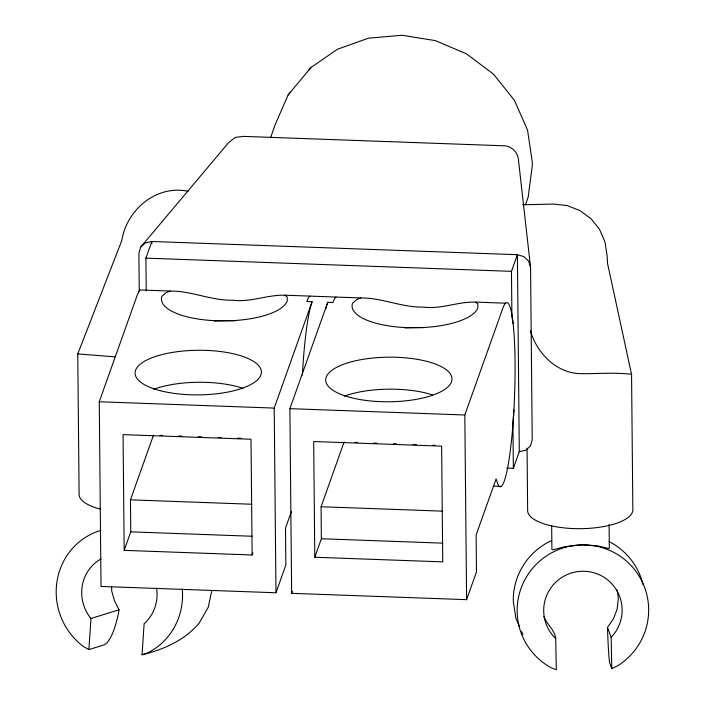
<?xml version="1.0" encoding="UTF-8"?>
<svg xmlns="http://www.w3.org/2000/svg" width="705" height="705" viewBox="0 0 705 705"><rect width="100%" height="100%" fill="white"/><g stroke="black" fill="none" stroke-linecap="round" stroke-linejoin="round"><path stroke-width="1.06" d="M111.628 587.239L111.707 590.975L114.492 600.845L119.03 609.772L118.114 614.945A52.637 14.311 -84.4 0 1 103.626 645.013L88.9 649.587L90.963 618.479A39.251 37.532 72.8 0 1 100.877 559.003M211.852 590.552L208.195 607.349L199.251 622.973C184.798 640.316 163.569 649.649 142.066 654.769L144.128 623.669A39.251 37.532 72.8 0 0 156.528 588.014M513.919 409.869L512.932 423.555L513.355 468.34L506.772 468.102M519.1 451.685L525.71 450.275L530.504 445.939L532.222 439.849L530.574 267.486L518.386 159.26C517.655 151.681 510.746 145.503 503.114 145.768L243.533 136.382L235.285 137.422L228.438 142.798L140.603 247.235L138.894 253.324L139.264 291.747M146.217 290.901L145.9 258.136L151.831 241.489L517.399 254.699L519.285 451.693L513.355 468.34M291.412 511.486L285.499 528.089L285.851 565.022L275.972 592.773L101.026 586.445L99.255 401.771L137.131 295.413A92.117 11.069 -87.9 0 1 140.136 289.975L170.161 291.059C191.54 290.848 211.244 300.7 232.738 300.207C250.689 302.56 267.38 294.611 285.067 295.21L360.775 297.951C382.154 297.739 401.868 307.591 423.352 307.098C441.304 309.451 457.994 301.502 475.69 302.101L505.705 303.194M252.857 552.932L252.126 554.985L124.177 550.358L130.76 531.861L130.451 499.854L153.505 435.117M270.535 137.739L275.329 124.274L288.089 95.052L310.826 67.636L337.404 49.244L368.451 38.193L401.859 35.25L435.346 40.608L466.631 53.915L493.579 74.245L514.359 100.225L527.551 130.081L532.249 161.78L532.31 165.419L528.168 197.127L525.586 204.371M275.972 592.773L274.21 408.089L312.077 301.74L306.86 301.546A92.117 11.069 -87.9 0 1 309.865 296.109M466.595 599.664L464.824 414.989L502.7 308.631A92.117 11.069 -87.9 0 1 514.87 385.855A92.117 11.069 -87.9 0 1 498.47 485.63L496.073 478.959L476.122 534.98L476.474 571.914L466.595 599.664L291.641 593.337L289.878 408.662L327.746 302.304L332.971 302.498A92.117 11.069 -87.9 0 1 335.977 297.052M314.791 557.25L313.681 441.524L441.63 446.15L442.74 561.876L314.791 557.25L321.374 538.752L321.075 506.745L344.119 442.009M291.641 593.337L292.372 591.284M513.09 323.692L511.9 316.131L511.469 271.346L517.399 254.699M99.934 508.957A52.637 18.586 -0.5 0 1 79.101 493.756L77.761 353.928L121.815 240.502C126.671 209.79 156.44 184.419 188.217 191.337M611.773 668.49L611.173 637.294A39.251 39.039 -20.5 0 0 610.116 582.066A39.251 39.039 -20.5 0 0 554.65 583.326A39.251 39.039 -20.5 0 0 555.707 638.554L556.307 669.75L551.134 667.75A65.803 65.433 -20.5 0 1 531.737 569.367A65.803 65.433 -20.5 0 1 632.464 567.084A65.803 65.433 -20.5 0 1 616.875 666.251L611.773 668.49L609.834 663.317A52.637 1.833 88.7 0 1 607.657 632.649L607.481 627.432L613.438 618.884L617.131 609.252L618.259 599.065A39.251 39.039 -20.5 0 0 616.99 589.962M288.089 95.052L290.531 92.135M308.596 70.306L310.826 67.636M140.603 247.235L145.406 242.899L152.007 241.489M170.161 291.059L166.133 292.654L161.938 296.312A63.168 22.304 -0.5 0 0 216.699 320.775A63.168 22.304 -0.5 0 0 287.27 300.841L287.199 297.034L285.067 295.21M360.775 297.951L356.756 299.546L352.553 303.203A63.168 22.304 -0.5 0 0 407.323 327.666A63.168 22.304 -0.5 0 0 477.893 307.732L477.823 303.925L475.69 302.101M142.066 654.769L147.133 653.138A65.803 62.912 72.8 0 0 182.251 588.975M90.963 618.479L119.03 609.772M77.761 353.928L115.109 356.845M522.713 204.767L553.39 204.071L567.04 205.543L579.818 210.487L590.878 218.568L599.444 229.222L604.943 241.736L607.128 256.021L607.569 263.591L631.557 374.337L632.843 508.895A52.637 18.586 -0.5 0 1 582.383 528.644A52.637 18.586 -0.5 0 1 527.657 511.284L527.058 448.248M145.9 258.136L511.469 271.346M99.255 401.771L274.21 408.089M289.878 408.662L464.824 414.989M160.07 435.355L162.256 435.434M178.656 436.025L181.934 436.139M198.343 436.739L201.621 436.853M218.03 437.444L221.308 437.567M237.708 438.157L240.987 438.281M355.056 442.405L357.241 442.484M373.65 443.075L376.928 443.189M393.337 443.789L396.615 443.903M413.015 444.494L416.302 444.617M432.703 445.207L434.888 445.287M493.667 486.159L501.334 486.441M130.451 499.854L251.844 504.242M321.075 506.745L442.458 511.134M130.76 531.861L252.143 536.249M321.374 538.752L442.766 543.141M517.214 254.699L523.85 256.585L528.741 261.264L530.574 267.486M631.557 374.337C614.866 372.214 597.734 373.835 580.902 373.685C556.448 373.403 536.84 353.143 530.371 330.671M88.9 649.587L84.115 646.996A65.803 62.912 72.8 0 1 56.876 582.295A65.803 62.912 72.8 0 1 100.833 530.416M543.855 616.646C546.86 624.551 554.641 629.609 555.707 638.554M519.444 626.551L515.91 618.479L513.293 601.444A65.803 65.433 -20.5 0 1 551.724 540.488M521.63 631.565L522.943 634.571M607.481 627.432L611.173 637.294M609.12 524.485L609.349 548.137L608.644 548.525L598.466 546.031L581.651 544.842L564.432 546.798L553.161 549.785L551.9 549.442L551.671 525.789M252.126 554.985L251.015 439.25L123.067 434.632L124.177 550.358M151.831 241.489L151.848 243.683M608.935 541.528A65.803 65.433 -20.5 0 1 643.03 584.657M404.899 327.904A63.168 22.304 -0.5 0 1 423.546 327.596M325.842 308.878A92.117 11.069 -87.9 0 1 327.746 302.304M344.278 396.157A63.168 22.304 -0.5 0 1 432.606 394.906M302.392 375.007A92.117 11.069 -87.9 0 1 312.077 301.74M214.276 321.013A63.168 22.304 -0.5 0 1 235.1 320.793M153.655 389.266A63.168 22.304 -0.5 0 1 242.987 388.34M350.693 397.541A63.168 22.304 -0.5 0 0 451.544 381.722A63.168 22.304 -0.5 0 0 364.388 359.101A63.168 22.304 -0.5 0 0 350.693 397.541M160.079 390.649A63.168 22.304 -0.5 0 0 260.929 374.831A63.168 22.304 -0.5 0 0 173.765 352.209A63.168 22.304 -0.5 0 0 160.079 390.649"/></g></svg>
